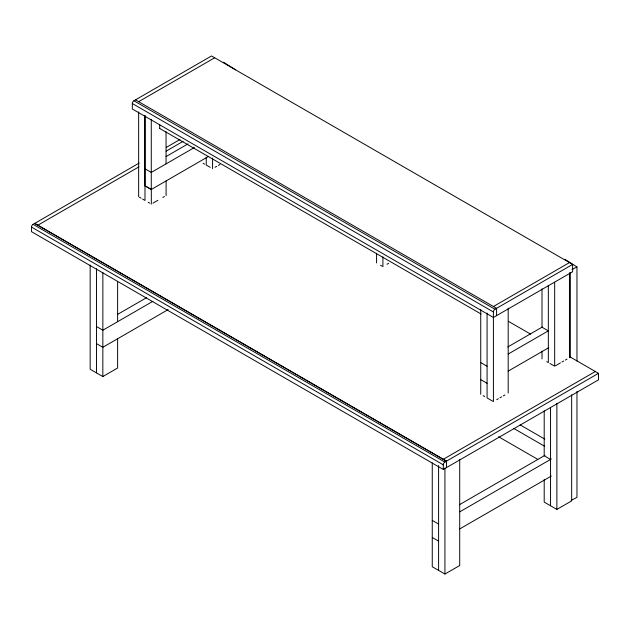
<?xml version="1.0" encoding="UTF-8"?>
<svg xmlns="http://www.w3.org/2000/svg" width="630" height="630" viewBox="0 0 630 630"><rect width="100%" height="100%" fill="white"/><g stroke="black" fill="none" stroke-linecap="round" stroke-linejoin="round"><path stroke-width="0.94" d="M133.899 100.768L211.53 55.952L572.623 264.427L572.623 271.743L493.408 317.473L132.316 108.998L132.316 103.509A2.236 1.291 -60 0 1 133.899 100.768L494.991 309.243L572.623 264.427M138.647 101.682L214.696 57.779M569.78 356.753L598.5 373.338L598.5 379.835L443.292 469.445L31.5 231.69L31.5 227.068A2.236 1.291 -60 0 1 33.083 224.327L139.159 163.06M166.344 147.373L179.936 139.521M37.855 225.209L138.931 166.855M166.115 151.161L183.102 141.356M166.076 156.563L188.055 143.868M194.394 147.53L151.271 172.423L144.931 168.769M144.931 115.636L144.931 185.834L151.271 189.496L208.766 156.295M152.964 203.143L157.894 200.301M162.816 197.458L164.462 196.505M215.05 167.296L216.689 166.352M218.334 165.406L219.972 164.454M117.723 314.315L146.546 297.675M152.877 301.329L102.871 330.207L96.532 326.545M168.139 309.59L102.84 347.287L96.508 343.634M90.169 265.104L90.169 369.235L102.84 376.551L117.621 368.014L117.621 338.751M387.017 264.261L388.663 263.308M493.408 306.503L569.457 262.592M507.78 346.965L542.422 326.97M508.205 354.036L548.754 330.624M508.205 371.109L548.754 347.697M496.692 399.696L498.338 398.751M499.976 397.806L501.622 396.853M503.26 395.908L504.906 394.955M555.495 365.754L560.416 362.904M562.062 361.959L563.708 361.006M565.346 360.061L566.992 359.116M443.292 459.286L595.334 371.511M443.292 469.445L443.292 464.822A2.236 1.291 -60 0 1 444.874 462.073L598.5 373.338M459.412 504.732L545.021 455.301M459.813 511.812L551.36 458.963M459.813 528.885L551.36 476.028M432.259 462.861L432.259 566.732L444.93 574.048L459.711 565.519L459.711 459.42M544.202 479.674L544.202 502.102L556.873 509.418L571.654 500.889L571.654 394.789M571.985 269.545L576.962 266.939L576.962 361.069M571.158 500.401L576.962 497.361L576.962 391.466M548.336 330.868L542.005 327.214L542.005 288.839M135.481 99.855L496.574 308.33L496.574 315.646M132.316 103.509L493.408 311.984L493.408 401.593M508.449 321.347L530.602 334.136M159.39 128.284L481.052 314M380.536 265.261L382.119 266.175M203.081 163.233L204.663 164.154M210.207 167.352L206.246 165.068L206.246 157.264M546.753 361.651L548.336 362.565L548.336 285.516M549.919 363.478L553.88 365.77M480.737 362.581L487.084 366.235M144.987 185.803L151.318 189.465L151.318 204.096M480.737 379.654L487.084 383.3M139.443 197.237L141.025 198.151M142.608 199.064L144.987 200.435L144.987 115.581M148.152 202.261L149.735 203.175M483.115 395.648L484.698 396.569M492.613 401.137L487.077 397.94L487.077 313.086M520.144 424.903L544.824 439.149M513.883 428.518L544.517 446.205M550.541 459.435L544.202 455.773L544.202 410.91M498.566 436.748L537.713 459.341M34.689 223.382L446.457 461.113L446.457 467.617M34.666 223.414L446.457 461.16M33.083 224.327L444.874 462.073M31.5 227.068L443.292 464.822M432.259 520.404L438.622 524.05M432.259 537.477L438.622 541.115M564.913 259.276L576.962 266.939M223.611 62.228L235.651 69.891M570.323 272.373L570.323 357.683M569.457 272.837L569.457 357.69M556.873 403.326L556.873 509.418M554.676 282.342L554.676 366.227M550.541 407.531L550.541 505.764M542.005 351.107L542.005 358.911M508.19 308.204L508.19 393.065M480.737 309.448L480.737 394.278M444.93 467.956L444.93 574.048M438.598 465.546L438.598 570.394M382.914 256.875L382.914 266.632M376.575 253.221L376.575 262.97M212.586 157.996L212.586 168.722M166.052 131.702L166.052 163.887M166.099 180.928L166.099 195.56M159.713 124.74L159.713 128.536M151.271 119.29L151.271 189.496M138.647 111.927L138.647 196.78M117.621 281.697L117.621 321.686M102.871 272.656L102.84 376.551M96.508 268.758L96.508 372.889M493.408 311.984A2.236 1.291 -60 0 1 494.991 309.243"/></g></svg>
